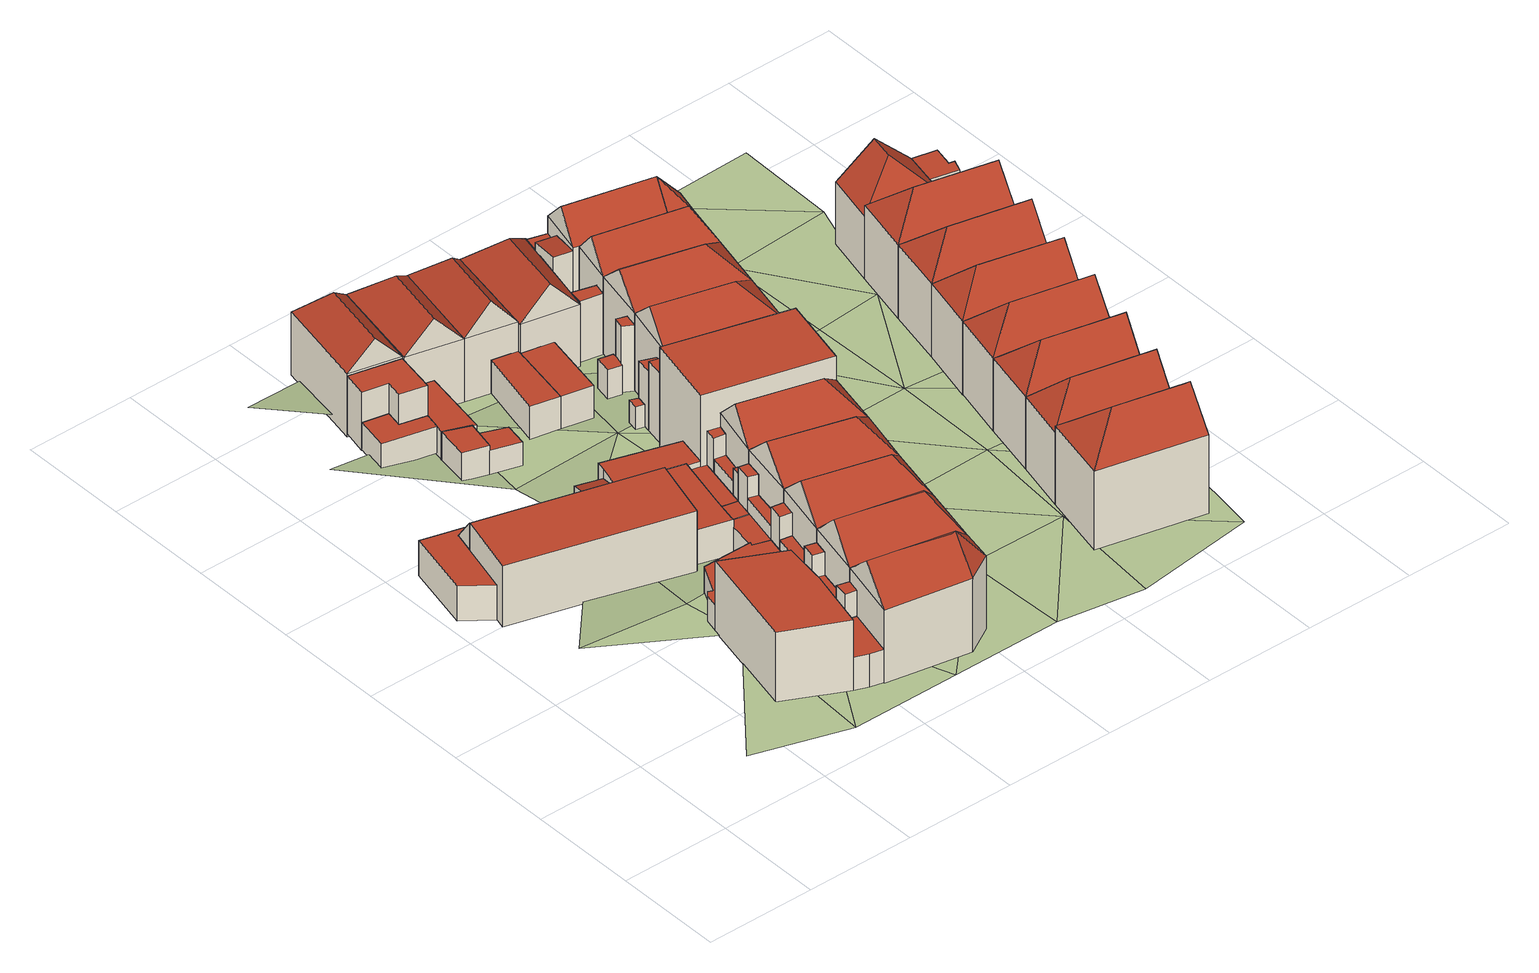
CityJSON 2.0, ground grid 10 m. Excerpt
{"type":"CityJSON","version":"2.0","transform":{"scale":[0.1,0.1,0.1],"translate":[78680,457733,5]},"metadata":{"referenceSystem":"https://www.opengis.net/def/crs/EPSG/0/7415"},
"CityObjects":{
"building1":{"type":"Building","attributes":{"validity":"0"},"children":["building1-1","building1-2"]},
"building1-1":{"type":"BuildingPart","attributes":{"roofType":"1000","RelativeEavesHeight":3.62,"RelativeRidgeHeight":3.62,"AbsoluteEavesHeight":10.26,"AbsoluteRidgeHeight":10.26,"validity":"0"},"parents":["building1"],"geometry":[{"type":"Solid","lod":"2","boundaries":[[[[0,1,2,3]],[[1,4,5,2]],[[4,6,7,5]],[[6,0,3,7]],[[6,4,1,0]],[[3,2,5,7]]]],"semantics":{"surfaces":[{"type":"WallSurface"},{"type":"RoofSurface","Direction":0,"Slope":90},{"type":"GroundSurface"}],"values":[[0,0,0,0,1,2]]}}]},
"building1-2":{"type":"BuildingPart","attributes":{"roofType":"1000","RelativeEavesHeight":6.77,"RelativeRidgeHeight":6.77,"AbsoluteEavesHeight":13.4,"AbsoluteRidgeHeight":13.4,"validity":"0"},"parents":["building1"],"geometry":[{"type":"Solid","lod":"2","boundaries":[[[[8,9,10,11]],[[9,12,13,10]],[[12,14,15,13]],[[14,16,7,15]],[[16,8,11,7]],[[16,14,12,9,8]],[[11,10,13,15,7]]]],"semantics":{"surfaces":[{"type":"WallSurface"},{"type":"RoofSurface","Direction":0,"Slope":90},{"type":"GroundSurface"}],"values":[[0,0,0,0,0,1,2]]}}]},
"building2":{"type":"Building","attributes":{"roofType":"1000","RelativeEavesHeight":5.9,"RelativeRidgeHeight":5.9,"AbsoluteEavesHeight":12.26,"AbsoluteRidgeHeight":12.26,"validity":"0"},"geometry":[{"type":"Solid","lod":"2","boundaries":[[[[17,18,19,20]],[[18,21,22,19]],[[21,23,24,22]],[[23,17,20,24]],[[23,21,18,17]],[[20,19,22,24]]]],"semantics":{"surfaces":[{"type":"WallSurface"},{"type":"RoofSurface","Direction":0,"Slope":90},{"type":"GroundSurface"}],"values":[[0,0,0,0,1,2]]}}]},
"building3":{"type":"Building","attributes":{"roofType":"1000","RelativeEavesHeight":3.38,"RelativeRidgeHeight":3.38,"AbsoluteEavesHeight":9.68,"AbsoluteRidgeHeight":9.68,"validity":"0"},"geometry":[{"type":"Solid","lod":"2","boundaries":[[[[25,26,27,28]],[[26,29,30,27]],[[29,31,32,30]],[[31,33,34,32]],[[33,35,36,34]],[[35,37,38,36]],[[37,39,40,38]],[[39,41,42,40]],[[41,43,44,42]],[[43,45,46,44]],[[45,47,48,46]],[[47,49,50,48]],[[49,25,28,50]],[[49,47,45,43,41,39,37,35,33,31,29,26,25]],[[28,27,30,32,34,36,38,40,42,44,46,48,50]]]],"semantics":{"surfaces":[{"type":"WallSurface"},{"type":"RoofSurface","Direction":0,"Slope":90},{"type":"GroundSurface"}],"values":[[0,0,0,0,0,0,0,0,0,0,0,0,0,1,2]]}}]},
"building4":{"type":"Building","attributes":{"roofType":"1010","RelativeEavesHeight":4.66,"RelativeRidgeHeight":5.95,"AbsoluteEavesHeight":10.97,"AbsoluteRidgeHeight":12.26,"validity":"0"},"geometry":[{"type":"Solid","lod":"2","boundaries":[[[[43,41,42,44]],[[41,18,40,42]],[[18,17,46,40]],[[17,43,44,46]],[[17,18,41,43]],[[44,42,40,46]]]],"semantics":{"surfaces":[{"type":"WallSurface"},{"type":"RoofSurface","Direction":15.62,"Slope":38.25},{"type":"GroundSurface"}],"values":[[0,0,0,0,1,2]]}}]},
"building5":{"type":"Building","attributes":{"validity":"0"},"children":["building5-1","building5-2","building5-3","building5-4"]},
"building5-1":{"type":"BuildingPart","attributes":{"roofType":"1030","RelativeEavesHeight":7.11,"RelativeRidgeHeight":9.72,"AbsoluteEavesHeight":13.65,"AbsoluteRidgeHeight":16.27,"validity":"0"},"parents":["building5"],"geometry":[{"type":"Solid","lod":"2","boundaries":[[[[51,52,53,54]],[[52,55,56,53]],[[55,57,58,56]],[[57,51,54,58]],[[55,52,59]],[[51,57,60]],[[52,51,60,59]],[[57,55,59,60]],[[54,53,56,58]]]],"semantics":{"surfaces":[{"type":"WallSurface"},{"type":"RoofSurface","Direction":190.91,"Slope":47.35},{"type":"RoofSurface","Direction":13.6,"Slope":44.71},{"type":"GroundSurface"}],"values":[[0,0,0,0,0,0,1,2,3]]}}]},
"building5-2":{"type":"BuildingPart","attributes":{"roofType":"1120","RelativeEavesHeight":7.12,"RelativeRidgeHeight":9.73,"AbsoluteEavesHeight":13.65,"AbsoluteRidgeHeight":16.27,"validity":"0"},"parents":["building5"],"geometry":[{"type":"Solid","lod":"2","boundaries":[[[[51,57,58,54]],[[57,61,62,58]],[[61,63,64,62]],[[63,51,54,64]],[[57,51,60]],[[61,57,60]],[[63,61,60]],[[51,63,60]],[[54,58,62,64]]]],"semantics":{"surfaces":[{"type":"WallSurface"},{"type":"RoofSurface","Direction":281.62,"Slope":0},{"type":"RoofSurface","Direction":15.9,"Slope":41.04},{"type":"RoofSurface","Direction":101.36,"Slope":40.1},{"type":"RoofSurface","Direction":149.07,"Slope":38.11},{"type":"GroundSurface"}],"values":[[0,0,0,0,1,2,3,4,5]]}}]},
"building5-3":{"type":"BuildingPart","attributes":{"roofType":"1000","RelativeEavesHeight":3.26,"RelativeRidgeHeight":3.26,"AbsoluteEavesHeight":9.85,"AbsoluteRidgeHeight":9.85,"validity":"0"},"parents":["building5"],"geometry":[{"type":"Solid","lod":"2","boundaries":[[[[65,66,67,68]],[[66,69,70,67]],[[69,71,72,70]],[[71,73,10,72]],[[73,74,11,10]],[[74,75,76,11]],[[75,65,68,76]],[[75,74,73,71,69,66,65]],[[68,67,70,72,10,11,76]]]],"semantics":{"surfaces":[{"type":"WallSurface"},{"type":"RoofSurface","Direction":0,"Slope":90},{"type":"GroundSurface"}],"values":[[0,0,0,0,0,0,0,1,2]]}}]},
"building5-4":{"type":"BuildingPart","attributes":{"roofType":"1000","RelativeEavesHeight":5.76,"RelativeRidgeHeight":5.76,"AbsoluteEavesHeight":12.35,"AbsoluteRidgeHeight":12.35,"validity":"0"},"parents":["building5"],"geometry":[{"type":"Solid","lod":"2","boundaries":[[[[77,78,67,79]],[[78,80,68,67]],[[80,81,76,68]],[[81,77,79,76]],[[81,80,78,77]],[[79,67,68,76]]]],"semantics":{"surfaces":[{"type":"WallSurface"},{"type":"RoofSurface","Direction":0,"Slope":90},{"type":"GroundSurface"}],"values":[[0,0,0,0,1,2]]}}]},
"building6":{"type":"Building","attributes":{"validity":"0"},"children":["building6-1","building6-2","building6-3"]},
"building6-1":{"type":"BuildingPart","attributes":{"roofType":"1000","RelativeEavesHeight":2.61,"RelativeRidgeHeight":2.61,"AbsoluteEavesHeight":8.77,"AbsoluteRidgeHeight":8.77,"validity":"0"},"parents":["building6"],"geometry":[{"type":"Solid","lod":"2","boundaries":[[[[82,83,84,85]],[[83,86,87,84]],[[86,88,89,87]],[[88,90,91,89]],[[90,92,93,91]],[[92,82,85,93]],[[92,90,88,86,83,82]],[[85,84,87,89,91,93]]]],"semantics":{"surfaces":[{"type":"WallSurface"},{"type":"RoofSurface","Direction":0,"Slope":90},{"type":"GroundSurface"}],"values":[[0,0,0,0,0,0,1,2]]}}]},
"building6-2":{"type":"BuildingPart","attributes":{"roofType":"1000","RelativeEavesHeight":5.6,"RelativeRidgeHeight":5.6,"AbsoluteEavesHeight":11.66,"AbsoluteRidgeHeight":11.66,"validity":"0"},"parents":["building6"],"geometry":[{"type":"Solid","lod":"2","boundaries":[[[[94,95,96,97]],[[95,98,99,96]],[[98,100,101,99]],[[100,102,103,101]],[[102,104,105,103]],[[104,94,97,105]],[[104,102,100,98,95,94]],[[97,96,99,101,103,105]]]],"semantics":{"surfaces":[{"type":"WallSurface"},{"type":"RoofSurface","Direction":0,"Slope":90},{"type":"GroundSurface"}],"values":[[0,0,0,0,0,0,1,2]]}}]},
"building6-3":{"type":"BuildingPart","attributes":{"roofType":"1130","RelativeEavesHeight":6.11,"RelativeRidgeHeight":8.71,"AbsoluteEavesHeight":11.86,"AbsoluteRidgeHeight":14.47,"validity":"0"},"parents":["building6"],"geometry":[{"type":"Solid","lod":"2","boundaries":[[[[106,107,108,109]],[[107,110,111,108]],[[110,112,113,111]],[[112,106,109,113]],[[110,107,114]],[[106,112,115]],[[107,106,115,114]],[[112,110,114,115]],[[109,108,111,113]]]],"semantics":{"surfaces":[{"type":"WallSurface"},{"type":"RoofSurface","Direction":13.8,"Slope":41.87},{"type":"RoofSurface","Direction":281.19,"Slope":42.62},{"type":"RoofSurface","Direction":101.07,"Slope":42.2},{"type":"GroundSurface"}],"values":[[0,0,0,0,1,0,2,3,4]]}}]},
"building7":{"type":"Building","attributes":{"validity":"0"},"children":["building7-1","building7-2","building7-3","building7-4"]},
"building7-1":{"type":"BuildingPart","attributes":{"roofType":"1130","RelativeEavesHeight":7.22,"RelativeRidgeHeight":9.88,"AbsoluteEavesHeight":13.65,"AbsoluteRidgeHeight":16.3,"validity":"0"},"parents":["building7"],"geometry":[{"type":"Solid","lod":"2","boundaries":[[[[116,117,118,119]],[[117,120,121,118]],[[120,122,123,121]],[[122,116,119,123]],[[120,117,124]],[[116,122,125]],[[117,116,125,124]],[[122,120,124,125]],[[119,118,121,123]]]],"semantics":{"surfaces":[{"type":"WallSurface"},{"type":"RoofSurface","Direction":103,"Slope":38.26},{"type":"RoofSurface","Direction":15.22,"Slope":45.79},{"type":"RoofSurface","Direction":195.31,"Slope":46.27},{"type":"GroundSurface"}],"values":[[0,0,0,0,1,0,2,3,4]]}}]},
"building7-2":{"type":"BuildingPart","attributes":{"roofType":"1000","RelativeEavesHeight":3.63,"RelativeRidgeHeight":3.63,"AbsoluteEavesHeight":10.15,"AbsoluteRidgeHeight":10.15,"validity":"0"},"parents":["building7"],"geometry":[{"type":"Solid","lod":"2","boundaries":[[[[126,127,128,129]],[[127,130,131,128]],[[130,132,133,131]],[[132,126,129,133]],[[132,130,127,126]],[[129,128,131,133]]]],"semantics":{"surfaces":[{"type":"WallSurface"},{"type":"RoofSurface","Direction":0,"Slope":90},{"type":"GroundSurface"}],"values":[[0,0,0,0,1,2]]}}]},
"building7-3":{"type":"BuildingPart","attributes":{"roofType":"1000","RelativeEavesHeight":2.53,"RelativeRidgeHeight":2.53,"AbsoluteEavesHeight":9.06,"AbsoluteRidgeHeight":9.06,"validity":"0"},"parents":["building7"],"geometry":[{"type":"Solid","lod":"2","boundaries":[[[[134,135,136,128]],[[135,137,138,136]],[[137,139,140,138]],[[139,141,142,140]],[[141,143,144,142]],[[143,145,146,144]],[[145,147,148,146]],[[147,149,150,148]],[[149,151,152,150]],[[151,153,154,152]],[[153,155,156,154]],[[155,134,128,156]],[[155,153,151,149,147,145,143,141,139,137,135,134]],[[128,136,138,140,142,144,146,148,150,152,154,156]]]],"semantics":{"surfaces":[{"type":"WallSurface"},{"type":"RoofSurface","Direction":0,"Slope":90},{"type":"GroundSurface"}],"values":[[0,0,0,0,0,0,0,0,0,0,0,0,1,2]]}}]},
"building7-4":{"type":"BuildingPart","attributes":{"roofType":"1000","RelativeEavesHeight":5.83,"RelativeRidgeHeight":5.83,"AbsoluteEavesHeight":12.35,"AbsoluteRidgeHeight":12.35,"validity":"0"},"parents":["building7"],"geometry":[{"type":"Solid","lod":"2","boundaries":[[[[157,158,156,131]],[[158,159,160,156]],[[159,161,133,160]],[[161,157,131,133]],[[161,159,158,157]],[[131,156,160,133]]]],"semantics":{"surfaces":[{"type":"WallSurface"},{"type":"RoofSurface","Direction":0,"Slope":90},{"type":"GroundSurface"}],"values":[[0,0,0,0,1,2]]}}]},
"building8":{"type":"Building","attributes":{"validity":"0"},"children":["building8-1","building8-2","building8-3"]},
"building8-1":{"type":"BuildingPart","attributes":{"roofType":"1000","RelativeEavesHeight":5.81,"RelativeRidgeHeight":5.81,"AbsoluteEavesHeight":12.35,"AbsoluteRidgeHeight":12.35,"validity":"0"},"parents":["building8"],"geometry":[{"type":"Solid","lod":"2","boundaries":[[[[162,163,128,164]],[[163,165,129,128]],[[165,166,167,129]],[[166,162,164,167]],[[166,165,163,162]],[[164,128,129,167]]]],"semantics":{"surfaces":[{"type":"WallSurface"},{"type":"RoofSurface","Direction":198.26,"Slope":90},{"type":"GroundSurface"}],"values":[[0,0,0,0,1,2]]}}]},
"building8-2":{"type":"BuildingPart","attributes":{"roofType":"1000","RelativeEavesHeight":3.61,"RelativeRidgeHeight":3.61,"AbsoluteEavesHeight":10.15,"AbsoluteRidgeHeight":10.15,"validity":"0"},"parents":["building8"],"geometry":[{"type":"Solid","lod":"2","boundaries":[[[[168,169,170,56]],[[169,171,164,170]],[[171,172,167,164]],[[172,168,56,167]],[[172,171,169,168]],[[56,170,164,167]]]],"semantics":{"surfaces":[{"type":"WallSurface"},{"type":"RoofSurface","Direction":212.71,"Slope":90},{"type":"GroundSurface"}],"values":[[0,0,0,0,1,2]]}}]},
"building8-3":{"type":"BuildingPart","attributes":{"roofType":"1130","RelativeEavesHeight":7.22,"RelativeRidgeHeight":9.97,"AbsoluteEavesHeight":13.65,"AbsoluteRidgeHeight":16.4,"validity":"0"},"parents":["building8"],"geometry":[{"type":"Solid","lod":"2","boundaries":[[[[122,120,121,123]],[[120,61,173,121]],[[61,55,174,173]],[[55,122,123,174]],[[61,120,175]],[[122,55,176]],[[120,122,176,175]],[[55,61,175,176]],[[123,121,173,174]]]],"semantics":{"surfaces":[{"type":"WallSurface"},{"type":"RoofSurface","Direction":103,"Slope":36.68},{"type":"RoofSurface","Direction":14.5,"Slope":42.99},{"type":"RoofSurface","Direction":194.74,"Slope":46.82},{"type":"GroundSurface"}],"values":[[0,0,0,0,1,0,2,3,4]]}}]},
"building9":{"type":"Building","attributes":{"validity":"0"},"children":["building9-1","building9-2","building9-3","building9-4"]},
"building9-1":{"type":"BuildingPart","attributes":{"roofType":"1010","RelativeEavesHeight":2.92,"RelativeRidgeHeight":2.92,"AbsoluteEavesHeight":8.77,"AbsoluteRidgeHeight":8.77,"validity":"0"},"parents":["building9"],"geometry":[{"type":"Solid","lod":"2","boundaries":[[[[177,178,179,180]],[[178,181,182,179]],[[181,183,184,182]],[[183,177,180,184]],[[183,181,178,177]],[[180,179,182,184]]]],"semantics":{"surfaces":[{"type":"WallSurface"},{"type":"RoofSurface","Direction":0,"Slope":90},{"type":"GroundSurface"}],"values":[[0,0,0,0,1,2]]}}]},
"building9-2":{"type":"BuildingPart","attributes":{"roofType":"1000","RelativeEavesHeight":2.27,"RelativeRidgeHeight":2.27,"AbsoluteEavesHeight":8.26,"AbsoluteRidgeHeight":8.26,"validity":"0"},"parents":["building9"],"geometry":[{"type":"Solid","lod":"2","boundaries":[[[[185,186,187,188]],[[186,189,190,187]],[[189,191,192,190]],[[191,185,188,192]],[[191,189,186,185]],[[188,187,190,192]]]],"semantics":{"surfaces":[{"type":"WallSurface"},{"type":"RoofSurface","Direction":0,"Slope":90},{"type":"GroundSurface"}],"values":[[0,0,0,0,1,2]]}}]},
"building9-3":{"type":"BuildingPart","attributes":{"roofType":"1130","RelativeEavesHeight":6.11,"RelativeRidgeHeight":9.01,"AbsoluteEavesHeight":11.86,"AbsoluteRidgeHeight":14.77,"validity":"0"},"parents":["building9"],"geometry":[{"type":"Solid","lod":"2","boundaries":[[[[193,110,111,194]],[[110,195,196,111]],[[195,197,198,196]],[[197,193,194,198]],[[195,110,199]],[[193,197,200]],[[110,193,200,199]],[[197,195,199,200]],[[194,111,196,198]]]],"semantics":{"surfaces":[{"type":"WallSurface"},{"type":"RoofSurface","Direction":13.8,"Slope":44.97},{"type":"RoofSurface","Direction":281,"Slope":41.85},{"type":"RoofSurface","Direction":101.1,"Slope":41.85},{"type":"GroundSurface"}],"values":[[0,0,0,0,1,0,2,3,4]]}}]},
"building9-4":{"type":"BuildingPart","attributes":{"roofType":"1010","RelativeEavesHeight":2.79,"RelativeRidgeHeight":2.79,"AbsoluteEavesHeight":8.77,"AbsoluteRidgeHeight":8.77,"validity":"0"},"parents":["building9"],"geometry":[{"type":"Solid","lod":"2","boundaries":[[[[201,202,192,203]],[[202,204,205,192]],[[204,177,206,205]],[[177,201,203,206]],[[177,204,202,201]],[[203,192,205,206]]]],"semantics":{"surfaces":[{"type":"WallSurface"},{"type":"RoofSurface","Direction":0,"Slope":90},{"type":"GroundSurface"}],"values":[[0,0,0,0,1,2]]}}]},
"building10":{"type":"Building","attributes":{"validity":"0"},"children":["building10-1","building10-2","building10-3","building10-4","building10-5"]},
"building10-1":{"type":"BuildingPart","attributes":{"roofType":"1000","RelativeEavesHeight":5.93,"RelativeRidgeHeight":5.93,"AbsoluteEavesHeight":12.35,"AbsoluteRidgeHeight":12.35,"validity":"0"},"parents":["building10"],"geometry":[{"type":"Solid","lod":"2","boundaries":[[[[207,208,209,210]],[[208,211,212,209]],[[211,213,214,212]],[[213,207,210,214]],[[213,211,208,207]],[[210,209,212,214]]]],"semantics":{"surfaces":[{"type":"WallSurface"},{"type":"RoofSurface","Direction":0,"Slope":90},{"type":"GroundSurface"}],"values":[[0,0,0,0,1,2]]}}]},
"building10-2":{"type":"BuildingPart","attributes":{"roofType":"1000","RelativeEavesHeight":2.63,"RelativeRidgeHeight":2.63,"AbsoluteEavesHeight":9.05,"AbsoluteRidgeHeight":9.05,"validity":"0"},"parents":["building10"],"geometry":[{"type":"Solid","lod":"2","boundaries":[[[[215,216,209,217]],[[216,218,219,209]],[[218,220,221,219]],[[220,215,217,221]],[[220,218,216,215]],[[217,209,219,221]]]],"semantics":{"surfaces":[{"type":"WallSurface"},{"type":"RoofSurface","Direction":0,"Slope":90},{"type":"GroundSurface"}],"values":[[0,0,0,0,1,2]]}}]},
"building10-3":{"type":"BuildingPart","attributes":{"roofType":"1000","RelativeEavesHeight":3.9,"RelativeRidgeHeight":3.9,"AbsoluteEavesHeight":10.35,"AbsoluteRidgeHeight":10.35,"validity":"0"},"parents":["building10"],"geometry":[{"type":"Solid","lod":"2","boundaries":[[[[222,223,224,160]],[[223,225,226,224]],[[225,227,228,226]],[[227,222,160,228]],[[227,225,223,222]],[[160,224,226,228]]]],"semantics":{"surfaces":[{"type":"WallSurface"},{"type":"RoofSurface","Direction":0,"Slope":90},{"type":"GroundSurface"}],"values":[[0,0,0,0,1,2]]}}]},
"building10-4":{"type":"BuildingPart","attributes":{"roofType":"1000","RelativeEavesHeight":2.58,"RelativeRidgeHeight":2.58,"AbsoluteEavesHeight":9.05,"AbsoluteRidgeHeight":9.05,"validity":"0"},"parents":["building10"],"geometry":[{"type":"Solid","lod":"2","boundaries":[[[[218,229,224,230]],[[229,231,154,224]],[[231,232,233,154]],[[232,220,234,233]],[[220,218,230,234]],[[220,232,231,229,218]],[[230,224,154,233,234]]]],"semantics":{"surfaces":[{"type":"WallSurface"},{"type":"RoofSurface","Direction":0,"Slope":90},{"type":"GroundSurface"}],"values":[[0,0,0,0,0,1,2]]}}]},
"building10-5":{"type":"BuildingPart","attributes":{"roofType":"1130","RelativeEavesHeight":7.24,"RelativeRidgeHeight":9.9,"AbsoluteEavesHeight":13.65,"AbsoluteRidgeHeight":16.3,"validity":"0"},"parents":["building10"],"geometry":[{"type":"Solid","lod":"2","boundaries":[[[[235,236,237,212]],[[236,117,118,237]],[[117,116,119,118]],[[116,235,212,119]],[[117,236,238]],[[235,116,239]],[[236,235,239,238]],[[116,117,238,239]],[[212,237,118,119]]]],"semantics":{"surfaces":[{"type":"WallSurface"},{"type":"RoofSurface","Direction":103,"Slope":40.8},{"type":"RoofSurface","Direction":16.07,"Slope":45.67},{"type":"RoofSurface","Direction":195.73,"Slope":45.68},{"type":"GroundSurface"}],"values":[[0,0,0,0,1,0,2,3,4]]}}]},
"building11":{"type":"Building","attributes":{"validity":"0"},"children":["building11-1","building11-2","building11-3"]},
"building11-1":{"type":"BuildingPart","attributes":{"roofType":"1000","RelativeEavesHeight":9.59,"RelativeRidgeHeight":9.59,"AbsoluteEavesHeight":15.87,"AbsoluteRidgeHeight":15.87,"validity":"0"},"parents":["building11"],"geometry":[{"type":"Solid","lod":"2","boundaries":[[[[240,241,242,243]],[[241,244,245,242]],[[244,246,247,245]],[[246,240,243,247]],[[246,244,241,240]],[[243,242,245,247]]]],"semantics":{"surfaces":[{"type":"WallSurface"},{"type":"RoofSurface","Direction":0,"Slope":90},{"type":"GroundSurface"}],"values":[[0,0,0,0,1,2]]}}]},
"building11-2":{"type":"BuildingPart","attributes":{"roofType":"1010","RelativeEavesHeight":2.72,"RelativeRidgeHeight":3.06,"AbsoluteEavesHeight":8.95,"AbsoluteRidgeHeight":9.29,"validity":"0"},"parents":["building11"],"geometry":[{"type":"Solid","lod":"2","boundaries":[[[[248,249,250,251]],[[249,252,253,250]],[[252,254,255,253]],[[254,248,251,255]],[[254,252,249,248]],[[251,250,253,255]]]],"semantics":{"surfaces":[{"type":"WallSurface"},{"type":"RoofSurface","Direction":17.61,"Slope":72.94},{"type":"GroundSurface"}],"values":[[0,0,0,0,1,2]]}}]},
"building11-3":{"type":"BuildingPart","attributes":{"roofType":"1000","RelativeEavesHeight":3.21,"RelativeRidgeHeight":3.21,"AbsoluteEavesHeight":9.49,"AbsoluteRidgeHeight":9.49,"validity":"0"},"parents":["building11"],"geometry":[{"type":"Solid","lod":"2","boundaries":[[[[256,257,258,259]],[[257,260,261,258]],[[260,262,242,261]],[[262,263,264,242]],[[263,265,27,264]],[[265,266,267,27]],[[266,256,259,267]],[[266,265,263,262,260,257,256]],[[259,258,261,242,264,27,267]]]],"semantics":{"surfaces":[{"type":"WallSurface"},{"type":"RoofSurface","Direction":0,"Slope":90},{"type":"GroundSurface"}],"values":[[0,0,0,0,0,0,0,1,2]]}}]},
"building12":{"type":"Building","attributes":{"validity":"0"},"children":["building12-1","building12-2","building12-3","building12-4","building12-5"]},
"building12-1":{"type":"BuildingPart","attributes":{"roofType":"1000","RelativeEavesHeight":5.25,"RelativeRidgeHeight":5.25,"AbsoluteEavesHeight":11.65,"AbsoluteRidgeHeight":11.65,"validity":"0"},"parents":["building12"],"geometry":[{"type":"Solid","lod":"2","boundaries":[[[[268,269,209,212]],[[269,270,271,209]],[[270,272,273,271]],[[272,268,212,273]],[[272,270,269,268]],[[212,209,271,273]]]],"semantics":{"surfaces":[{"type":"WallSurface"},{"type":"RoofSurface","Direction":0,"Slope":90},{"type":"GroundSurface"}],"values":[[0,0,0,0,1,2]]}}]},
"building12-2":{"type":"BuildingPart","attributes":{"roofType":"1000","RelativeEavesHeight":6.05,"RelativeRidgeHeight":6.05,"AbsoluteEavesHeight":12.35,"AbsoluteRidgeHeight":12.35,"validity":"0"},"parents":["building12"],"geometry":[{"type":"Solid","lod":"2","boundaries":[[[[274,275,276,277]],[[275,278,264,276]],[[278,279,280,264]],[[279,281,282,280]],[[281,274,277,282]],[[281,279,278,275,274]],[[277,276,264,280,282]]]],"semantics":{"surfaces":[{"type":"WallSurface"},{"type":"RoofSurface","Direction":0,"Slope":90},{"type":"GroundSurface"}],"values":[[0,0,0,0,0,1,2]]}}]},
"building12-3":{"type":"BuildingPart","attributes":{"roofType":"1000","RelativeEavesHeight":2.75,"RelativeRidgeHeight":2.75,"AbsoluteEavesHeight":9.05,"AbsoluteRidgeHeight":9.05,"validity":"0"},"parents":["building12"],"geometry":[{"type":"Solid","lod":"2","boundaries":[[[[216,215,30,283]],[[215,284,27,30]],[[284,285,276,27]],[[285,216,283,276]],[[285,284,215,216]],[[283,30,27,276]]]],"semantics":{"surfaces":[{"type":"WallSurface"},{"type":"RoofSurface","Direction":0,"Slope":90},{"type":"GroundSurface"}],"values":[[0,0,0,0,1,2]]}}]},
"building12-4":{"type":"BuildingPart","attributes":{"roofType":"1130","RelativeEavesHeight":7.34,"RelativeRidgeHeight":9.99,"AbsoluteEavesHeight":13.65,"AbsoluteRidgeHeight":16.3,"validity":"0"},"parents":["building12"],"geometry":[{"type":"Solid","lod":"2","boundaries":[[[[286,287,243,280]],[[287,236,288,243]],[[236,235,289,288]],[[235,286,280,289]],[[236,287,290]],[[286,235,291]],[[287,286,291,290]],[[235,236,290,291]],[[280,243,288,289]]]],"semantics":{"surfaces":[{"type":"WallSurface"},{"type":"RoofSurface","Direction":103,"Slope":40.81},{"type":"RoofSurface","Direction":15.62,"Slope":44.04},{"type":"RoofSurface","Direction":196.04,"Slope":44.03},{"type":"GroundSurface"}],"values":[[0,0,0,0,1,0,2,3,4]]}}]},
"building12-5":{"type":"BuildingPart","attributes":{"roofType":"1000","RelativeEavesHeight":4.03,"RelativeRidgeHeight":4.03,"AbsoluteEavesHeight":10.35,"AbsoluteRidgeHeight":10.35,"validity":"0"},"parents":["building12"],"geometry":[{"type":"Solid","lod":"2","boundaries":[[[[292,293,277,294]],[[293,295,282,277]],[[295,296,297,282]],[[296,292,294,297]],[[296,295,293,292]],[[294,277,282,297]]]],"semantics":{"surfaces":[{"type":"WallSurface"},{"type":"RoofSurface","Direction":0,"Slope":90},{"type":"GroundSurface"}],"values":[[0,0,0,0,1,2]]}}]},
"building13":{"type":"Building","attributes":{"validity":"0"},"children":["building13-1","building13-2"]},
"building13-1":{"type":"BuildingPart","attributes":{"roofType":"1130","RelativeEavesHeight":6.03,"RelativeRidgeHeight":8.93,"AbsoluteEavesHeight":11.86,"AbsoluteRidgeHeight":14.77,"validity":"0"},"parents":["building13"],"geometry":[{"type":"Solid","lod":"2","boundaries":[[[[197,195,196,198]],[[195,298,299,196]],[[298,300,301,299]],[[300,197,198,301]],[[298,195,302]],[[197,300,303]],[[195,197,303,302]],[[300,298,302,303]],[[198,196,299,301]]]],"semantics":{"surfaces":[{"type":"WallSurface"},{"type":"RoofSurface","Direction":13.8,"Slope":44.96},{"type":"RoofSurface","Direction":280.98,"Slope":38.04},{"type":"RoofSurface","Direction":100.53,"Slope":38.02},{"type":"GroundSurface"}],"values":[[0,0,0,0,1,0,2,3,4]]}}]},
"building13-2":{"type":"BuildingPart","attributes":{"roofType":"1000","RelativeEavesHeight":3.24,"RelativeRidgeHeight":3.24,"AbsoluteEavesHeight":9.1,"AbsoluteRidgeHeight":9.1,"validity":"0"},"parents":["building13"],"geometry":[{"type":"Solid","lod":"2","boundaries":[[[[304,305,306,307]],[[305,308,309,306]],[[308,310,311,309]],[[310,304,307,311]],[[310,308,305,304]],[[307,306,309,311]]]],"semantics":{"surfaces":[{"type":"WallSurface"},{"type":"RoofSurface","Direction":0,"Slope":90},{"type":"GroundSurface"}],"values":[[0,0,0,0,1,2]]}}]},
"building14":{"type":"Building","attributes":{"validity":"0"},"children":["building14-1","building14-2","building14-3"]},
"building14-1":{"type":"BuildingPart","attributes":{"roofType":"1000","RelativeEavesHeight":3.25,"RelativeRidgeHeight":3.25,"AbsoluteEavesHeight":9.1,"AbsoluteRidgeHeight":9.1,"validity":"0"},"parents":["building14"],"geometry":[{"type":"Solid","lod":"2","boundaries":[[[[312,313,314,315]],[[313,304,316,314]],[[304,317,318,316]],[[317,312,315,318]],[[317,304,313,312]],[[315,314,316,318]]]],"semantics":{"surfaces":[{"type":"WallSurface"},{"type":"RoofSurface","Direction":0,"Slope":90},{"type":"GroundSurface"}],"values":[[0,0,0,0,1,2]]}}]},
"building14-2":{"type":"BuildingPart","attributes":{"roofType":"1000","RelativeEavesHeight":5.87,"RelativeRidgeHeight":5.87,"AbsoluteEavesHeight":11.86,"AbsoluteRidgeHeight":11.86,"validity":"0"},"parents":["building14"],"geometry":[{"type":"Solid","lod":"2","boundaries":[[[[319,320,321,322]],[[320,323,324,321]],[[323,319,322,324]],[[323,320,319]],[[322,321,324]]]],"semantics":{"surfaces":[{"type":"WallSurface"},{"type":"RoofSurface","Direction":294.32,"Slope":90},{"type":"GroundSurface"}],"values":[[0,0,0,1,2]]}}]},
"building14-3":{"type":"BuildingPart","attributes":{"roofType":"1130","RelativeEavesHeight":6.01,"RelativeRidgeHeight":8.91,"AbsoluteEavesHeight":11.86,"AbsoluteRidgeHeight":14.77,"validity":"0"},"parents":["building14"],"geometry":[{"type":"Solid","lod":"2","boundaries":[[[[325,298,326,327]],[[298,328,329,326]],[[328,323,330,329]],[[323,325,327,330]],[[328,298,331]],[[325,323,332]],[[298,325,332,331]],[[323,328,331,332]],[[327,326,329,330]]]],"semantics":{"surfaces":[{"type":"WallSurface"},{"type":"RoofSurface","Direction":13.81,"Slope":42.94},{"type":"RoofSurface","Direction":280.92,"Slope":42.74},{"type":"RoofSurface","Direction":102.49,"Slope":42.76},{"type":"GroundSurface"}],"values":[[0,0,0,0,1,0,2,3,4]]}}]},
"building15":{"type":"Building","attributes":{"roofType":"1000","RelativeEavesHeight":6.71,"RelativeRidgeHeight":6.71,"AbsoluteEavesHeight":12.99,"AbsoluteRidgeHeight":12.99,"validity":"0"},"geometry":[{"type":"Solid","lod":"2","boundaries":[[[[333,334,247,335]],[[334,336,337,247]],[[336,338,339,337]],[[338,333,335,339]],[[338,336,334,333]],[[335,247,337,339]]]],"semantics":{"surfaces":[{"type":"WallSurface"},{"type":"RoofSurface","Direction":0,"Slope":90},{"type":"GroundSurface"}],"values":[[0,0,0,0,1,2]]}}]},
"building16":{"type":"Building","attributes":{"validity":"0"},"children":["building16-1","building16-2","building16-3"]},
"building16-1":{"type":"BuildingPart","attributes":{"roofType":"1000","RelativeEavesHeight":2.19,"RelativeRidgeHeight":2.19,"AbsoluteEavesHeight":8.44,"AbsoluteRidgeHeight":8.44,"validity":"0"},"parents":["building16"],"geometry":[{"type":"Solid","lod":"2","boundaries":[[[[340,341,342,343]],[[341,344,345,342]],[[344,346,347,345]],[[346,340,343,347]],[[346,344,341,340]],[[343,342,345,347]]]],"semantics":{"surfaces":[{"type":"WallSurface"},{"type":"RoofSurface","Direction":0,"Slope":90},{"type":"GroundSurface"}],"values":[[0,0,0,0,1,2]]}}]},
"building16-2":{"type":"BuildingPart","attributes":{"roofType":"1130","RelativeEavesHeight":7.39,"RelativeRidgeHeight":9.89,"AbsoluteEavesHeight":13.51,"AbsoluteRidgeHeight":16.02,"validity":"0"},"parents":["building16"],"geometry":[{"type":"Solid","lod":"2","boundaries":[[[[348,349,350,351]],[[349,352,353,350]],[[352,354,355,353]],[[354,348,351,355]],[[352,349,356]],[[348,354,357]],[[349,348,357,356]],[[354,352,356,357]],[[351,350,353,355]]]],"semantics":{"surfaces":[{"type":"WallSurface"},{"type":"RoofSurface","Direction":103,"Slope":46.1},{"type":"RoofSurface","Direction":15.37,"Slope":46.11},{"type":"RoofSurface","Direction":195.32,"Slope":46.11},{"type":"GroundSurface"}],"values":[[0,0,0,0,1,0,2,3,4]]}}]},
"building16-3":{"type":"BuildingPart","attributes":{"roofType":"1000","RelativeEavesHeight":5.72,"RelativeRidgeHeight":5.72,"AbsoluteEavesHeight":11.98,"AbsoluteRidgeHeight":11.98,"validity":"0"},"parents":["building16"],"geometry":[{"type":"Solid","lod":"2","boundaries":[[[[358,359,339,360]],[[359,361,362,339]],[[361,363,364,362]],[[363,358,360,364]],[[363,361,359,358]],[[360,339,362,364]]]],"semantics":{"surfaces":[{"type":"WallSurface"},{"type":"RoofSurface","Direction":0,"Slope":90},{"type":"GroundSurface"}],"values":[[0,0,0,0,1,2]]}}]},
"building17":{"type":"Building","attributes":{"validity":"0"},"children":["building17-1","building17-2","building17-3"]},
"building17-1":{"type":"BuildingPart","attributes":{"roofType":"1000","RelativeEavesHeight":6.32,"RelativeRidgeHeight":6.32,"AbsoluteEavesHeight":12.36,"AbsoluteRidgeHeight":12.36,"validity":"0"},"parents":["building17"],"geometry":[{"type":"Solid","lod":"2","boundaries":[[[[365,366,367,368]],[[366,369,370,367]],[[369,371,372,370]],[[371,365,368,372]],[[371,369,366,365]],[[368,367,370,372]]]],"semantics":{"surfaces":[{"type":"WallSurface"},{"type":"RoofSurface","Direction":66.99,"Slope":90},{"type":"GroundSurface"}],"values":[[0,0,0,0,1,2]]}}]},
"building17-2":{"type":"BuildingPart","attributes":{"roofType":"1130","RelativeEavesHeight":7.39,"RelativeRidgeHeight":9.89,"AbsoluteEavesHeight":13.51,"AbsoluteRidgeHeight":16.02,"validity":"0"},"parents":["building17"],"geometry":[{"type":"Solid","lod":"2","boundaries":[[[[373,374,375,376]],[[374,349,350,375]],[[349,348,351,350]],[[348,373,376,351]],[[349,374,377]],[[373,348,378]],[[374,373,378,377]],[[348,349,377,378]],[[376,375,350,351]]]],"semantics":{"surfaces":[{"type":"WallSurface"},{"type":"RoofSurface","Direction":103,"Slope":45.91},{"type":"RoofSurface","Direction":15.01,"Slope":45.87},{"type":"RoofSurface","Direction":195.29,"Slope":45.86},{"type":"GroundSurface"}],"values":[[0,0,0,0,1,0,2,3,4]]}}]},
"building17-3":{"type":"BuildingPart","attributes":{"roofType":"1000","RelativeEavesHeight":2.75,"RelativeRidgeHeight":2.75,"AbsoluteEavesHeight":8.76,"AbsoluteRidgeHeight":8.76,"validity":"0"},"parents":["building17"],"geometry":[{"type":"Solid","lod":"2","boundaries":[[[[379,380,381,367]],[[380,382,383,381]],[[382,384,385,383]],[[384,386,387,385]],[[386,388,370,387]],[[388,379,367,370]],[[388,386,384,382,380,379]],[[367,381,383,385,387,370]]]],"semantics":{"surfaces":[{"type":"WallSurface"},{"type":"RoofSurface","Direction":0,"Slope":90},{"type":"GroundSurface"}],"values":[[0,0,0,0,0,0,1,2]]}}]},
"building18":{"type":"Building","attributes":{"validity":"0"},"children":["building18-1","building18-2"]},
"building18-1":{"type":"BuildingPart","attributes":{"roofType":"1000","RelativeEavesHeight":5.84,"RelativeRidgeHeight":5.84,"AbsoluteEavesHeight":11.86,"AbsoluteRidgeHeight":11.86,"validity":"0"},"parents":["building18"],"geometry":[{"type":"Solid","lod":"2","boundaries":[[[[389,320,321,390]],[[320,319,322,321]],[[319,391,392,322]],[[391,389,390,392]],[[391,319,320,389]],[[390,321,322,392]]]],"semantics":{"surfaces":[{"type":"WallSurface"},{"type":"RoofSurface","Direction":13.27,"Slope":90},{"type":"GroundSurface"}],"values":[[0,0,0,0,1,2]]}}]},
"building18-2":{"type":"BuildingPart","attributes":{"roofType":"1130","RelativeEavesHeight":7.33,"RelativeRidgeHeight":9.84,"AbsoluteEavesHeight":13.51,"AbsoluteRidgeHeight":16.02,"validity":"0"},"parents":["building18"],"geometry":[{"type":"Solid","lod":"2","boundaries":[[[[393,394,395,396]],[[394,374,397,395]],[[374,373,398,397]],[[373,393,396,398]],[[374,394,399]],[[393,373,400]],[[394,393,400,399]],[[373,374,399,400]],[[396,395,397,398]]]],"semantics":{"surfaces":[{"type":"WallSurface"},{"type":"RoofSurface","Direction":102.99,"Slope":31.22},{"type":"RoofSurface","Direction":13.82,"Slope":40.48},{"type":"RoofSurface","Direction":194.54,"Slope":40.16},{"type":"GroundSurface"}],"values":[[0,0,0,0,1,0,2,3,4]]}}]},
"building19":{"type":"Building","attributes":{"roofType":"1130","RelativeEavesHeight":7.62,"RelativeRidgeHeight":10.49,"AbsoluteEavesHeight":14.01,"AbsoluteRidgeHeight":16.88,"validity":"0"},"geometry":[{"type":"Solid","lod":"2","boundaries":[[[[401,402,403,404]],[[402,405,406,403]],[[405,407,408,406]],[[407,401,404,408]],[[405,402,409]],[[401,407,410]],[[402,401,410,409]],[[407,405,409,410]],[[404,403,406,408]]]],"semantics":{"surfaces":[{"type":"WallSurface"},{"type":"RoofSurface","Direction":282.99,"Slope":47.84},{"type":"RoofSurface","Direction":192.99,"Slope":47.84},{"type":"RoofSurface","Direction":12.99,"Slope":47.84},{"type":"GroundSurface"}],"values":[[0,0,0,0,1,0,2,3,4]]}}]},
"building20":{"type":"Building","attributes":{"validity":"0"},"children":["building20-1","building20-2","building20-3","building20-4"]},
"building20-1":{"type":"BuildingPart","attributes":{"roofType":"1030","RelativeEavesHeight":7.4,"RelativeRidgeHeight":9.91,"AbsoluteEavesHeight":13.51,"AbsoluteRidgeHeight":16.02,"validity":"0"},"parents":["building20"],"geometry":[{"type":"Solid","lod":"2","boundaries":[[[[411,412,413,414]],[[412,415,416,413]],[[415,417,418,416]],[[417,411,414,418]],[[415,412,419]],[[411,417,420]],[[412,411,420,419]],[[417,415,419,420]],[[414,413,416,418]]]],"semantics":{"surfaces":[{"type":"WallSurface"},{"type":"RoofSurface","Direction":193.54,"Slope":42.03},{"type":"RoofSurface","Direction":13.49,"Slope":42.03},{"type":"GroundSurface"}],"values":[[0,0,0,0,0,0,1,2,3]]}}]},
"building20-2":{"type":"BuildingPart","attributes":{"roofType":"1010","RelativeEavesHeight":6.83,"RelativeRidgeHeight":7.08,"AbsoluteEavesHeight":12.96,"AbsoluteRidgeHeight":13.21,"validity":"0"},"parents":["building20"],"geometry":[{"type":"Solid","lod":"2","boundaries":[[[[421,422,423,413]],[[422,424,425,423]],[[424,426,427,425]],[[426,421,413,427]],[[426,424,422,421]],[[413,423,425,427]]]],"semantics":{"surfaces":[{"type":"WallSurface"},{"type":"RoofSurface","Direction":13.22,"Slope":80.28},{"type":"GroundSurface"}],"values":[[0,0,0,0,1,2]]}}]},
"building20-3":{"type":"BuildingPart","attributes":{"roofType":"1000","RelativeEavesHeight":5.74,"RelativeRidgeHeight":5.74,"AbsoluteEavesHeight":11.81,"AbsoluteRidgeHeight":11.81,"validity":"0"},"parents":["building20"],"geometry":[{"type":"Solid","lod":"2","boundaries":[[[[428,429,430,425]],[[429,431,416,430]],[[431,432,427,416]],[[432,428,425,427]],[[432,431,429,428]],[[425,430,416,427]]]],"semantics":{"surfaces":[{"type":"WallSurface"},{"type":"RoofSurface","Direction":0,"Slope":90},{"type":"GroundSurface"}],"values":[[0,0,0,0,1,2]]}}]},
"building20-4":{"type":"BuildingPart","attributes":{"roofType":"1120","RelativeEavesHeight":7.39,"RelativeRidgeHeight":9.89,"AbsoluteEavesHeight":13.51,"AbsoluteRidgeHeight":16.02,"validity":"0"},"parents":["building20"],"geometry":[{"type":"Solid","lod":"2","boundaries":[[[[417,433,434,418]],[[433,394,435,434]],[[394,411,414,435]],[[411,417,418,414]],[[433,417,420]],[[394,433,420]],[[411,394,420]],[[417,411,420]],[[418,434,435,414]]]],"semantics":{"surfaces":[{"type":"WallSurface"},{"type":"RoofSurface","Direction":58.18,"Slope":33.22},{"type":"RoofSurface","Direction":104.53,"Slope":40.3},{"type":"RoofSurface","Direction":193.57,"Slope":42.08},{"type":"RoofSurface","Direction":284.67,"Slope":0},{"type":"GroundSurface"}],"values":[[0,0,0,0,1,2,3,4,5]]}}]},
"building21":{"type":"Building","attributes":{"roofType":"1130","RelativeEavesHeight":7.05,"RelativeRidgeHeight":9.7,"AbsoluteEavesHeight":13.44,"AbsoluteRidgeHeight":16.09,"validity":"0"},"geometry":[{"type":"Solid","lod":"2","boundaries":[[[[436,437,406,408]],[[437,438,439,406]],[[438,440,441,439]],[[440,436,408,441]],[[438,437,442]],[[436,440,443]],[[437,436,443,442]],[[440,438,442,443]],[[408,406,439,441]]]],"semantics":{"surfaces":[{"type":"WallSurface"},{"type":"RoofSurface","Direction":282.99,"Slope":43.16},{"type":"RoofSurface","Direction":192.99,"Slope":43.16},{"type":"RoofSurface","Direction":12.99,"Slope":43.16},{"type":"GroundSurface"}],"values":[[0,0,0,0,1,0,2,3,4]]}}]},
"building22":{"type":"Building","attributes":{"roofType":"1130","RelativeEavesHeight":7.05,"RelativeRidgeHeight":9.7,"AbsoluteEavesHeight":13.44,"AbsoluteRidgeHeight":16.09,"validity":"0"},"geometry":[{"type":"Solid","lod":"2","boundaries":[[[[440,438,439,441]],[[438,444,445,439]],[[444,446,447,445]],[[446,440,441,447]],[[444,438,448]],[[440,446,449]],[[438,440,449,448]],[[446,444,448,449]],[[441,439,445,447]]]],"semantics":{"surfaces":[{"type":"WallSurface"},{"type":"RoofSurface","Direction":282.99,"Slope":45.03},{"type":"RoofSurface","Direction":192.99,"Slope":45.03},{"type":"RoofSurface","Direction":12.99,"Slope":45.03},{"type":"GroundSurface"}],"values":[[0,0,0,0,1,0,2,3,4]]}}]},
"building23":{"type":"Building","attributes":{"roofType":"1130","RelativeEavesHeight":7.07,"RelativeRidgeHeight":9.72,"AbsoluteEavesHeight":13.44,"AbsoluteRidgeHeight":16.09,"validity":"0"},"geometry":[{"type":"Solid","lod":"2","boundaries":[[[[446,444,445,447]],[[444,450,451,445]],[[450,452,453,451]],[[452,446,447,453]],[[450,444,454]],[[446,452,455]],[[444,446,455,454]],[[452,450,454,455]],[[447,445,451,453]]]],"semantics":{"surfaces":[{"type":"WallSurface"},{"type":"RoofSurface","Direction":282.99,"Slope":44.41},{"type":"RoofSurface","Direction":192.99,"Slope":44.41},{"type":"RoofSurface","Direction":12.99,"Slope":44.41},{"type":"GroundSurface"}],"values":[[0,0,0,0,1,0,2,3,4]]}}]},
"building24":{"type":"Building","attributes":{"roofType":"1130","RelativeEavesHeight":7.09,"RelativeRidgeHeight":9.74,"AbsoluteEavesHeight":13.44,"AbsoluteRidgeHeight":16.09,"validity":"0"},"geometry":[{"type":"Solid","lod":"2","boundaries":[[[[452,450,456,457]],[[450,458,459,456]],[[458,460,461,459]],[[460,452,457,461]],[[458,450,462]],[[452,460,463]],[[450,452,463,462]],[[460,458,462,463]],[[457,456,459,461]]]],"semantics":{"surfaces":[{"type":"WallSurface"},{"type":"RoofSurface","Direction":282.99,"Slope":44.21},{"type":"RoofSurface","Direction":192.99,"Slope":44.21},{"type":"RoofSurface","Direction":12.99,"Slope":44.21},{"type":"GroundSurface"}],"values":[[0,0,0,0,1,0,2,3,4]]}}]},
"building25":{"type":"Building","attributes":{"roofType":"1130","RelativeEavesHeight":7.09,"RelativeRidgeHeight":9.74,"AbsoluteEavesHeight":13.44,"AbsoluteRidgeHeight":16.09,"validity":"0"},"geometry":[{"type":"Solid","lod":"2","boundaries":[[[[460,458,459,461]],[[458,464,465,459]],[[464,466,467,465]],[[466,460,461,467]],[[464,458,468]],[[460,466,469]],[[458,460,469,468]],[[466,464,468,469]],[[461,459,465,467]]]],"semantics":{"surfaces":[{"type":"WallSurface"},{"type":"RoofSurface","Direction":282.99,"Slope":46.08},{"type":"RoofSurface","Direction":192.99,"Slope":46.08},{"type":"RoofSurface","Direction":12.99,"Slope":46.08},{"type":"GroundSurface"}],"values":[[0,0,0,0,1,0,2,3,4]]}}]},
"building26":{"type":"Building","attributes":{"roofType":"1130","RelativeEavesHeight":7.11,"RelativeRidgeHeight":9.76,"AbsoluteEavesHeight":13.44,"AbsoluteRidgeHeight":16.09,"validity":"0"},"geometry":[{"type":"Solid","lod":"2","boundaries":[[[[466,464,465,467]],[[464,470,471,465]],[[470,472,473,471]],[[472,466,467,473]],[[470,464,474]],[[466,472,475]],[[464,466,475,474]],[[472,470,474,475]],[[467,465,471,473]]]],"semantics":{"surfaces":[{"type":"WallSurface"},{"type":"RoofSurface","Direction":282.99,"Slope":46.06},{"type":"RoofSurface","Direction":193.01,"Slope":46.05},{"type":"RoofSurface","Direction":13.07,"Slope":46.05},{"type":"GroundSurface"}],"values":[[0,0,0,0,1,0,2,3,4]]}}]},
"building27":{"type":"Building","attributes":{"validity":"0"},"children":["building27-1","building27-2"]},
"building27-1":{"type":"BuildingPart","attributes":{"roofType":"1130","RelativeEavesHeight":5.97,"RelativeRidgeHeight":9.07,"AbsoluteEavesHeight":12.27,"AbsoluteRidgeHeight":15.37,"validity":"0"},"parents":["building27"],"geometry":[{"type":"Solid","lod":"2","boundaries":[[[[476,477,478,479]],[[477,480,471,478]],[[480,481,482,471]],[[481,476,479,482]],[[480,477,483]],[[476,481,484]],[[477,476,484,483]],[[481,480,483,484]],[[479,478,471,482]]]],"semantics":{"surfaces":[{"type":"WallSurface"},{"type":"RoofSurface","Direction":193.09,"Slope":37.75},{"type":"RoofSurface","Direction":102.46,"Slope":46.34},{"type":"RoofSurface","Direction":282.89,"Slope":46.34},{"type":"GroundSurface"}],"values":[[0,0,0,0,1,0,2,3,4]]}}]},
"building27-2":{"type":"BuildingPart","attributes":{"roofType":"1000","RelativeEavesHeight":5.94,"RelativeRidgeHeight":5.94,"AbsoluteEavesHeight":12.27,"AbsoluteRidgeHeight":12.27,"validity":"0"},"parents":["building27"],"geometry":[{"type":"Solid","lod":"2","boundaries":[[[[485,486,487,488]],[[486,489,490,487]],[[489,491,492,490]],[[491,493,494,492]],[[493,476,479,494]],[[476,485,488,479]],[[476,493,491,489,486,485]],[[488,487,490,492,494,479]]]],"semantics":{"surfaces":[{"type":"WallSurface"},{"type":"RoofSurface","Direction":61.67,"Slope":90},{"type":"GroundSurface"}],"values":[[0,0,0,0,0,0,1,2]]}}]},
"terrain1":{"type":"TINRelief","attributes":{"validity":"0"},"geometry":[{"type":"CompositeSurface","lod":"2","boundaries":[[[495,496,497]],[[498,497,499]],[[498,499,500]],[[496,501,497]],[[496,502,501]],[[499,497,503]],[[497,501,503]],[[500,499,503]],[[504,505,506]],[[501,502,507]],[[508,506,509]],[[505,500,510]],[[500,503,511]],[[503,501,507]],[[506,505,510]],[[500,511,510]],[[502,512,507]],[[511,503,513]],[[509,506,514]],[[503,507,513]],[[506,510,515]],[[506,515,514]],[[510,511,516]],[[507,512,517]],[[511,513,516]],[[512,518,517]],[[513,507,517]],[[515,510,519]],[[514,515,520]],[[510,516,519]],[[516,513,521]],[[520,515,519]],[[513,517,521]],[[514,520,522]],[[517,518,523]],[[519,516,524]],[[516,521,524]],[[521,517,525]],[[520,519,526]],[[522,520,526]],[[517,523,525]],[[519,524,527]],[[519,527,526]],[[524,521,528]],[[521,525,528]],[[527,524,529]],[[522,526,530]],[[526,527,529]],[[529,524,531]],[[524,528,531]],[[530,526,532]],[[526,529,532]],[[530,532,533]]]}]}
},
"vertices":[
[169,170,53],[174,179,53],[174,179,16],[169,170,16],[200,165,53],[200,165,16],[198,155,53],[198,155,16],
[192,114,84],[178,58,84],[178,58,16],[192,114,16],[123,85,84],[123,85,16],[145,182,84],[145,182,16],[198,155,84],
[42,350,73],[200,306,73],[200,306,14],[42,350,14],[184,249,73],[184,249,14],[27,293,73],[27,293,14],
[20,384,47],[237,324,47],[237,324,13],[20,384,13],[225,274,47],[225,274,13],[221,256,47],[221,256,13],[220,251,47],[220,251,13],[220,248,47],[220,248,13],[187,257,47],[187,257,13],[200,306,47],[200,306,13],[204,325,47],[204,325,13],[47,369,47],[47,369,13],[42,350,47],[42,350,13],[30,303,47],[30,303,13],[6,322,47],[6,322,13],
[279,36,86],[202,50,86],[202,50,15],[279,36,15],[216,107,86],[216,107,15],[289,86,86],[289,86,15],[209,79,113],[285,63,113],
[311,80,86],[311,80,15],[305,51,86],[305,51,15],
[203,97,48],[213,95,48],[213,95,16],[203,97,16],[202,50,48],[202,50,16],[190,53,48],[190,53,16],[178,58,48],[192,114,48],[205,110,48],[205,110,16],
[216,107,73],[213,95,73],[216,107,16],[203,97,73],[205,110,73],
[112,527,38],[109,512,38],[109,512,12],[112,527,12],[133,506,38],[133,506,12],[130,491,38],[130,491,12],[83,502,38],[83,502,12],[89,532,38],[89,532,12],
[94,555,67],[140,544,67],[140,544,11],[94,555,11],[133,506,67],[133,506,11],[109,512,67],[109,512,11],[112,527,67],[112,527,11],[89,532,67],[89,532,11],
[94,555,69],[111,641,69],[111,641,8],[94,555,8],[157,630,69],[157,630,8],[140,544,69],[140,544,8],[130,613,95],[117,549,95],
[241,214,86],[335,188,86],[335,188,14],[241,214,14],[323,134,86],[323,134,14],[228,160,86],[228,160,14],[309,167,113],[235,187,113],
[228,160,51],[218,163,51],[218,163,15],[228,160,15],[227,202,51],[227,202,15],[238,200,51],[238,200,15],
[218,163,41],[200,165,41],[200,165,15],[174,179,41],[174,179,15],[169,170,41],[169,170,15],[145,182,41],[145,182,15],[148,194,41],[148,194,15],[152,199,41],[152,199,15],[156,197,41],[156,197,15],[170,224,41],[170,224,15],[216,224,41],[216,224,15],[215,221,41],[215,221,15],[230,216,41],[230,216,15],
[227,202,73],[230,216,73],[241,214,73],[241,214,15],[238,200,73],
[215,150,73],[218,163,73],[215,150,15],[228,160,73],[225,147,73],[225,147,15],
[216,107,51],[206,110,51],[206,110,15],[215,150,51],[225,147,51],
[311,80,14],[216,107,14],[298,116,114],[222,133,114],
[128,484,38],[140,542,38],[140,542,9],[128,484,9],[165,536,38],[165,536,9],[154,473,38],[154,473,9],
[150,470,33],[175,460,33],[175,460,10],[150,470,10],[171,439,33],[171,439,10],[145,447,33],[145,447,10],
[140,542,69],[140,542,8],[208,618,69],[208,618,8],[190,530,69],[190,530,8],[177,595,98],[165,536,98],
[151,475,38],[145,447,38],[151,475,10],[123,454,38],[123,454,10],[128,484,10],
[240,256,73],[243,270,73],[243,270,14],[240,256,14],[252,268,73],[252,268,14],[249,253,73],[249,253,14],
[225,274,40],[243,270,40],[225,274,14],[239,252,40],[239,252,14],[221,256,40],[221,256,14],
[241,214,53],[231,217,53],[231,217,15],[240,256,53],[240,256,15],[249,253,53],[249,253,15],
[231,217,40],[239,252,15],[215,221,40],[220,251,40],[220,251,15],[221,256,15],
[252,268,86],[348,240,86],[348,240,14],[319,220,113],[247,241,113],
[359,291,109],[249,321,109],[249,321,13],[359,291,13],[264,387,109],[264,387,13],[374,356,109],[374,356,13],
[157,347,43],[163,369,36],[163,369,12],[157,347,12],[186,362,36],[186,362,12],[180,340,43],[180,340,12],
[186,362,45],[188,370,45],[188,370,13],[186,362,13],[255,349,45],[255,349,13],[249,321,45],[255,320,45],[255,320,13],[237,324,45],[180,340,45],[180,340,13],
[252,268,66],[243,270,66],[245,278,66],[245,278,14],[254,275,66],[254,275,14],
[252,309,73],[254,320,73],[254,320,13],[252,309,13],[255,320,73],[265,317,73],[265,317,13],[262,307,73],[262,307,13],
[243,270,13],[237,324,40],[254,320,40],
[265,317,86],[359,291,86],[348,240,13],[252,268,13],[331,272,113],[259,292,113],
[245,278,53],[252,309,53],[245,278,13],[262,307,53],[254,275,53],[254,275,13],
[251,607,69],[251,607,8],[235,519,69],[235,519,8],[224,584,98],[212,524,98],
[223,455,41],[197,461,41],[197,461,9],[223,455,9],[212,524,41],[212,524,9],[235,519,41],[235,519,9],
[263,510,41],[251,449,41],[251,449,8],[263,510,8],[223,455,8],[234,516,41],[234,516,8],
[289,521,69],[287,508,69],[287,508,10],[289,521,10],[285,505,69],[285,505,10],
[234,516,69],[251,607,9],[234,516,9],[306,594,69],[306,594,9],[285,505,9],[273,574,98],[260,511,98],
[379,377,80],[374,356,80],[379,377,13],[266,387,80],[266,387,13],[270,407,80],[270,407,13],
[271,413,34],[264,415,34],[264,415,12],[271,413,12],[266,425,34],[266,425,12],[273,422,34],[273,422,12],
[296,454,85],[391,428,85],[391,428,11],[296,454,11],[379,377,85],[379,377,11],[283,403,85],[283,403,11],[360,410,110],[290,429,110],
[283,403,70],[270,407,70],[283,403,13],[273,422,70],[273,422,13],[287,416,70],[287,416,13],
[296,454,74],[287,459,74],[287,459,10],[296,454,10],[290,469,74],[290,469,10],[299,466,74],[299,466,10],
[307,504,85],[403,479,85],[403,479,11],[307,504,11],[372,460,110],[302,479,110],
[287,459,38],[286,457,38],[286,457,10],[274,460,38],[274,460,10],[277,475,38],[277,475,10],[290,472,38],[290,472,10],[290,469,38],
[307,504,69],[307,504,10],[310,515,69],[310,515,10],
[317,544,85],[413,521,85],[413,521,12],[317,544,12],[403,479,12],[307,504,12],[393,504,110],[312,524,110],
[528,51,90],[432,73,90],[432,73,14],[528,51,14],[446,135,90],[446,135,14],[543,112,90],[543,112,14],[470,97,119],[536,82,119],
[392,526,85],[313,546,85],[313,546,11],[392,526,11],[324,589,85],[324,589,11],[403,570,85],[403,570,11],[318,567,110],[398,548,110],
[313,546,82],[296,550,82],[296,550,11],[302,578,77],[302,578,11],[320,574,77],[320,574,11],
[302,578,68],[306,594,68],[306,594,11],[324,589,68],[320,574,68],
[419,545,85],[419,545,11],[413,521,11],
[543,112,84],[446,135,84],[457,183,84],[457,183,14],[554,161,84],[554,161,14],[476,153,111],[549,137,111],
[469,235,84],[469,235,14],[567,212,84],[567,212,14],[489,203,111],[561,187,111],
[481,285,84],[481,285,14],[579,263,84],[579,263,14],[501,254,111],[573,238,111],
[481,285,13],[579,263,13],[493,336,84],[493,336,13],[590,313,84],[590,313,13],[512,305,111],[585,288,111],
[505,389,84],[505,389,13],[603,367,84],[603,367,13],[526,356,111],[597,340,111],
[517,443,84],[517,443,13],[616,420,84],[616,420,13],[538,410,111],[609,393,111],
[591,475,73],[581,428,73],[581,428,13],[591,475,13],[517,443,73],[528,490,73],[528,490,13],[555,459,104],[560,482,104],
[613,470,73],[609,452,73],[609,452,13],[613,470,13],[614,451,73],[614,451,13],[610,440,73],[610,440,13],[585,446,73],[585,446,13],
[61,46,19],[148,20,18],[157,165,18],[48,228,21],[149,220,18],[157,344,13],[212,125,16],[249,21,17],[236,227,15],[48,521,20],[148,420,10],[161,516,9],[349,121,14],[50,620,20],[152,631,7],[250,420,13],[254,319,13],[350,21,17],[349,218,14],[250,620,9],[266,507,8],[366,318,14],[440,119,15],[429,9,16],[389,419,13],[307,530,13],[450,220,14],[348,619,10],[540,23,16],[451,319,14],[555,114,14],[449,521,12],[451,418,12],[578,211,14],[512,422,13],[450,619,11],[599,305,14],[547,526,13],[550,621,12]
]}
